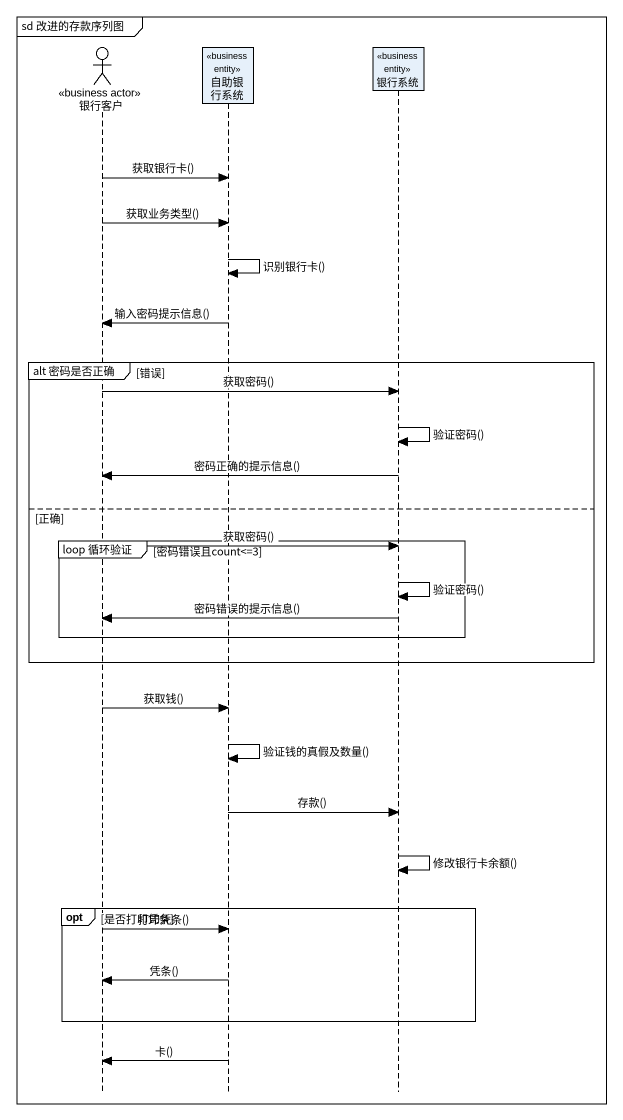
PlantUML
@startuml
mainframe sd 改进的存款序列图
hide footbox
actor 银行客户 <<business actor>>
participant 自助银行系统 <<business entity>>
participant 银行系统 <<business entity>>

银行客户 -> 自助银行系统 : 获取银行卡()
银行客户 -> 自助银行系统 : 获取业务类型()
自助银行系统 -> 自助银行系统 : 识别银行卡()
自助银行系统 -> 银行客户 : 输入密码提示信息()
group alt 密码是否正确 [错误]
  银行客户 -> 银行系统 : 获取密码()
  银行系统 -> 银行系统 : 验证密码()
  银行系统 -> 银行客户 : 密码正确的提示信息()
else 正确
  group loop 循环验证 [密码错误且count<=3]
    银行客户 -> 银行系统 : 获取密码()
    银行系统 -> 银行系统 : 验证密码()
    银行系统 -> 银行客户 : 密码错误的提示信息()
  end
end
银行客户 -> 自助银行系统 : 获取钱()
自助银行系统 -> 自助银行系统 : 验证钱的真假及数量()
自助银行系统 -> 银行系统 : 存款()
银行系统 -> 银行系统 : 修改银行卡余额()
opt 是否打印凭条
  银行客户 -> 自助银行系统 : 打印凭条()
  自助银行系统 -> 银行客户 : 凭条()
end
自助银行系统 -> 银行客户 : 卡()
@enduml
